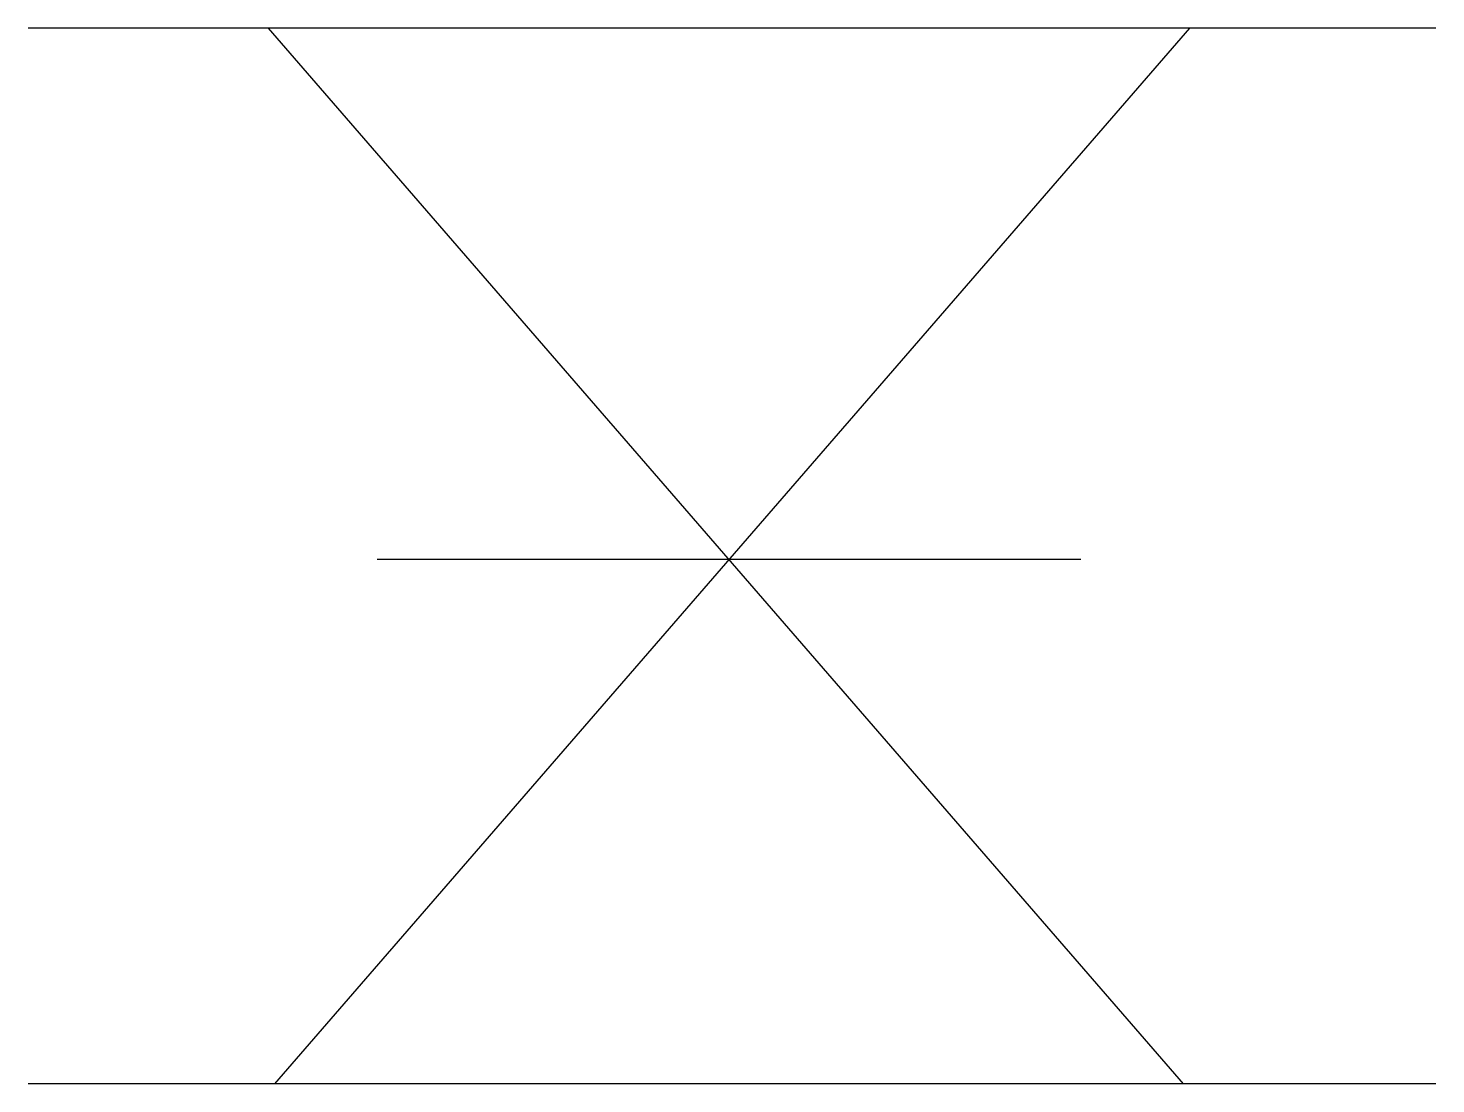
# Model space of a CAD drawing. Header units: millimetres. Extents: x -100 to 100, y -75 to 75.
import ezdxf

# ---------------------------------------------------------------- set-up
doc = ezdxf.new("R2010")
doc.units = ezdxf.units.MM

msp = doc.modelspace()

# ---------------------------------------------------------------- linework, layer by layer
at = {"color": 0, "linetype": 'ByBlock', "lineweight": -2}
for p, q in [((64.58, -74.51), (-65.42, 75.49)), ((65.42, 75.49), (-64.58, -74.51)), ((50, 0), (-50, 0)), ((100.42, -74.51), (-99.58, -74.51))]:
    msp.add_line(p, q, dxfattribs=at)
msp.add_lwpolyline([(100.42, 75.49), (-99.58, 75.49)], dxfattribs=at)

doc.saveas('drawing.dxf')
